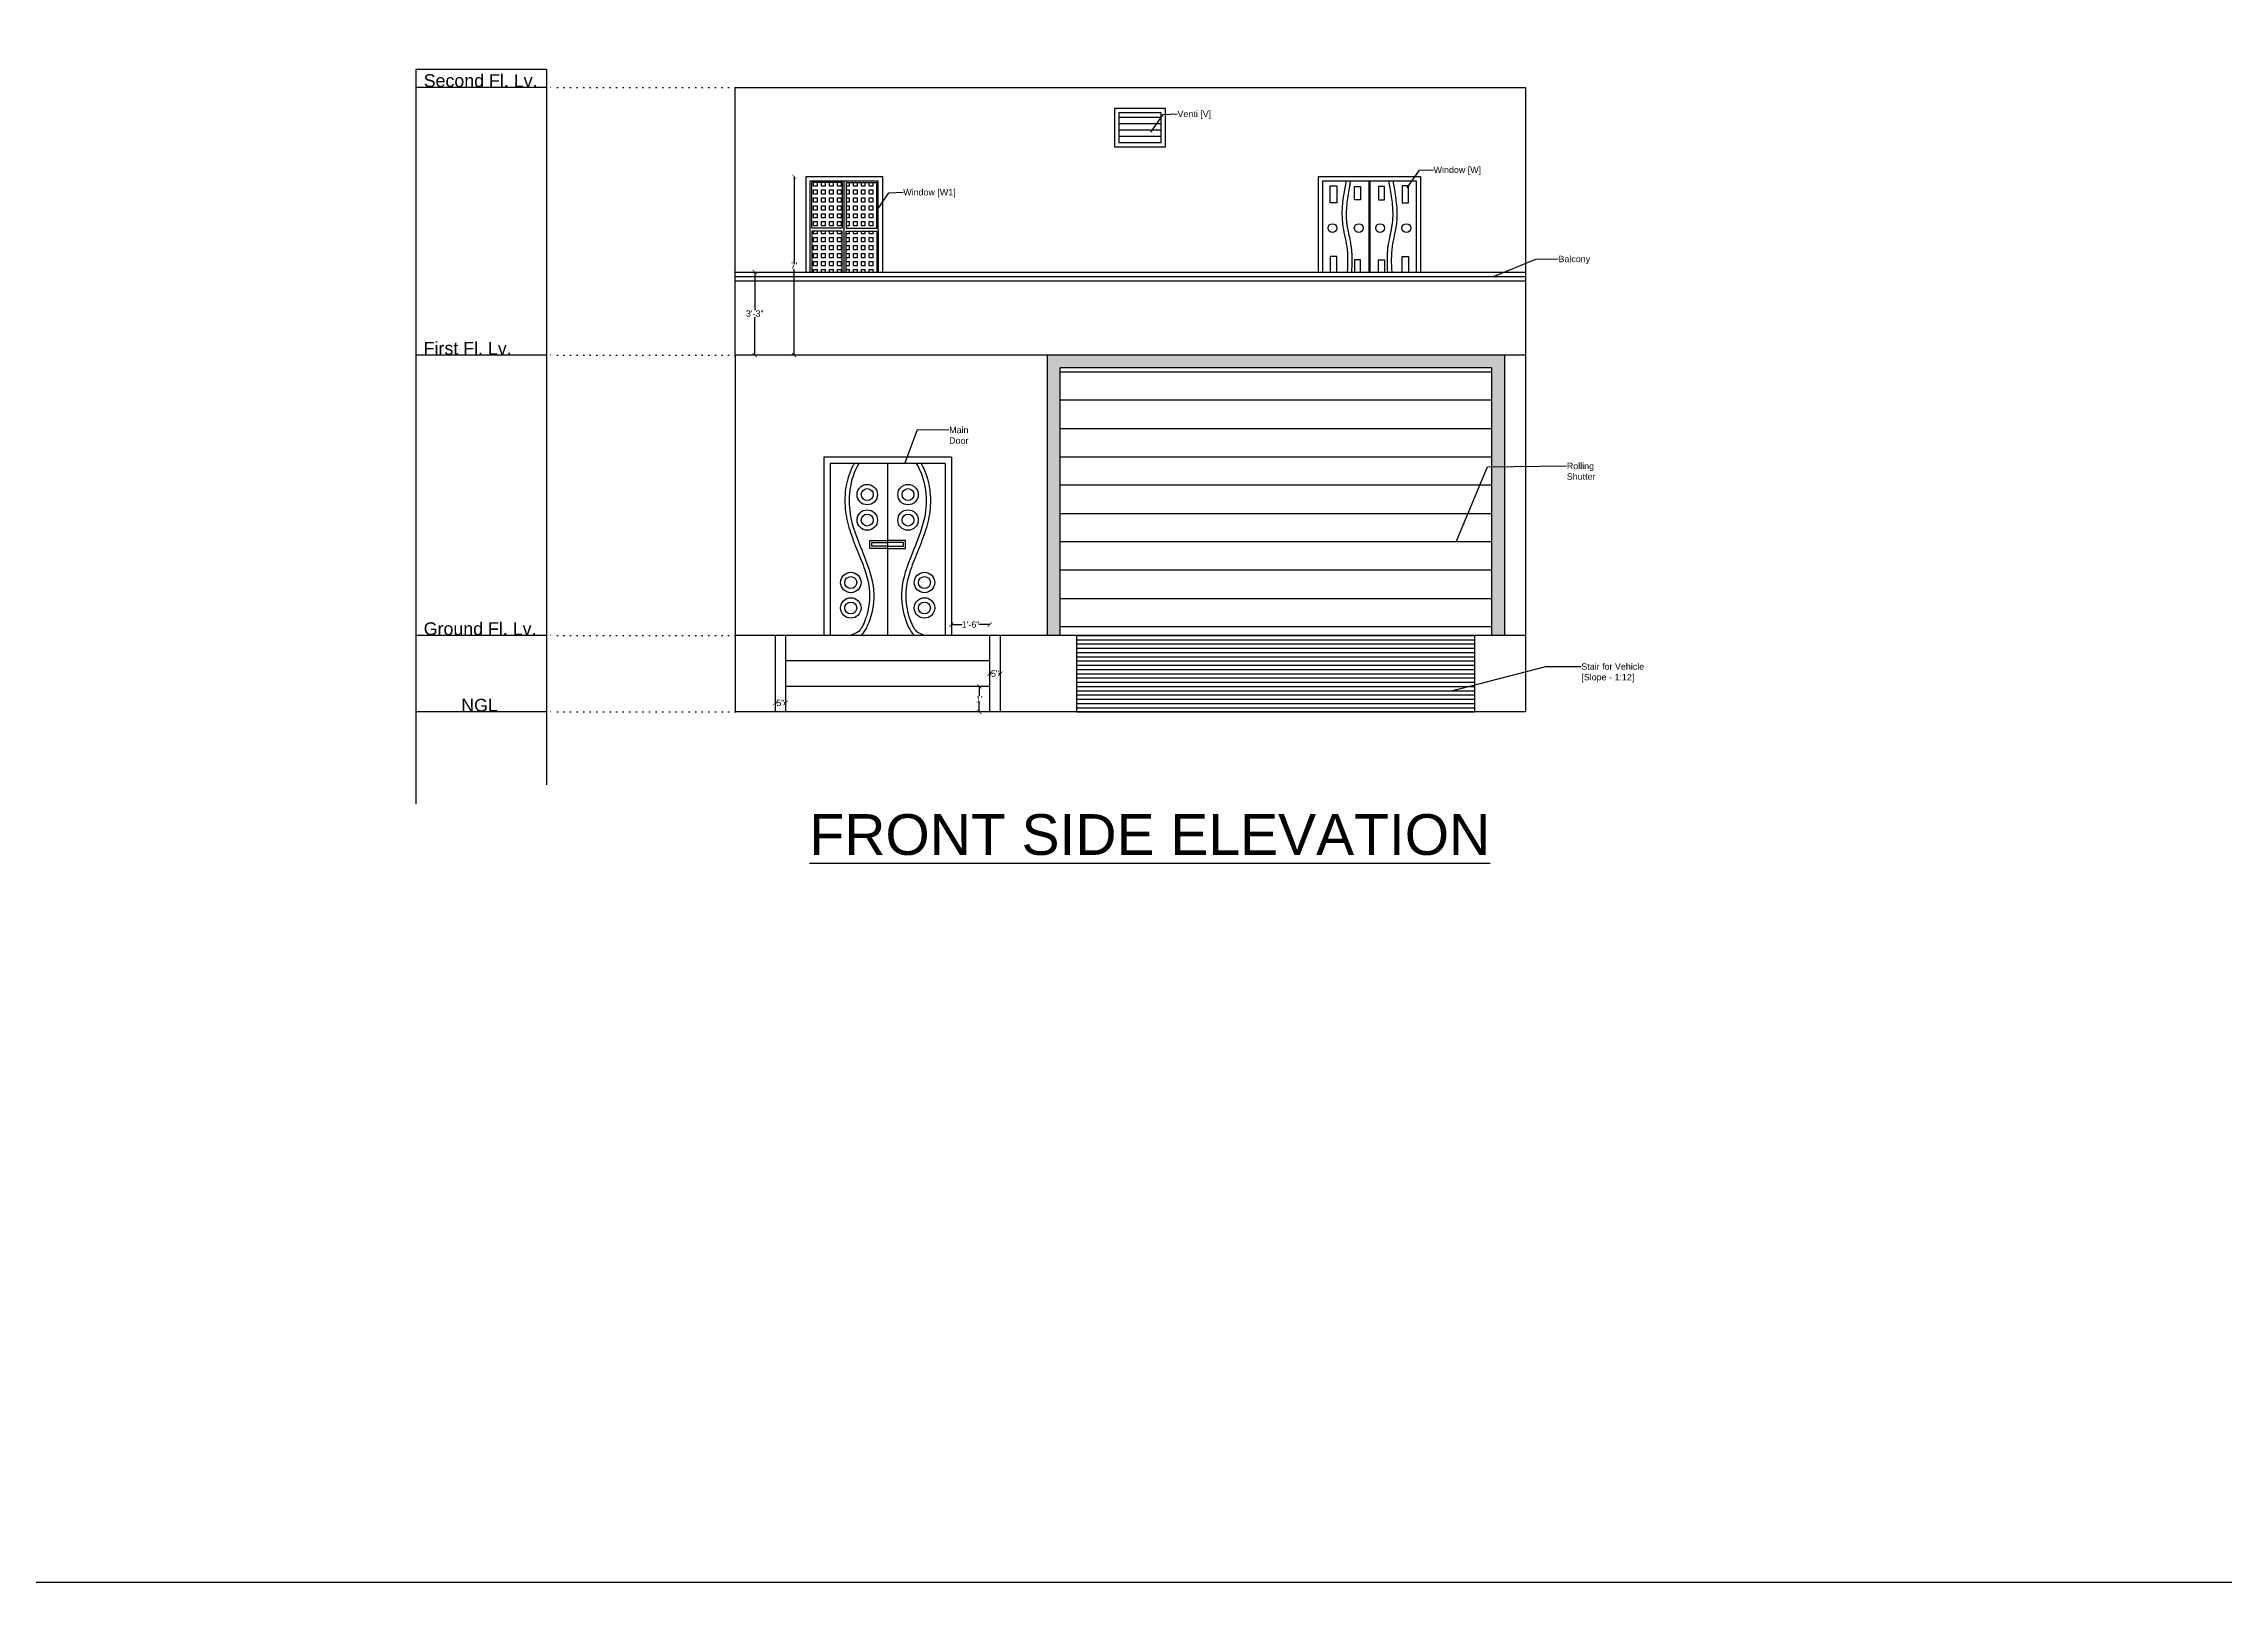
# Model space of a CAD drawing. Header units: inches. Extents: x -19338 to 11623, y -1285 to 3664.
# Drawn here: x -1983 to -956, y -1285 to -561 of the extents above; entities that cross this region are included whole.
import ezdxf

# ---------------------------------------------------------------- set-up
doc = ezdxf.new("R2010")
doc.units = ezdxf.units.IN
doc.header["$MEASUREMENT"] = 0
doc.linetypes.add('ACAD_ISO07W100', pattern=[3, 0, -3])
doc.layers.get('0').update_dxf_attribs({"color": 18})
for name, color, linetype in [('D', 191, 'Continuous'), ('V', 150, 'Continuous'), ('W', 70, 'Continuous'), ('W1', 120, 'Continuous')]:
    doc.layers.add(name, color=color, linetype=linetype)
doc.layers.add('Naming', color=50, linetype='Continuous', plot=False)
doc.styles.get("Standard").update_dxf_attribs({"font": 'arial.ttf'})
doc.dimstyles.get("Standard").update_dxf_attribs({"dimtxt": 3, "dimasz": 2, "dimexe": 0.18, "dimexo": 0.0625, "dimgap": 0.09, "dimtad": 0, "dimtih": 1, "dimtoh": 1, "dimdsep": 46, "dimlunit": 3, "dimtxsty": 'Standard', "dimblk": 'ARCHTICK', "dimcen": 0.09, "dimse1": 1, "dimse2": 1, "dimclrd": 2, "dimadec": 0, "dimazin": 0, "dimtfac": 1, "dimtofl": 0, "dimtmove": 0, "dimatfit": 3, "dimfxl": 1, "dimtolj": 1, "dimtzin": 0, "dimarcsym": 0})
pattern_1 = [(0, (-5884.079, -2660.3556), (0, 1.875), [1.875, -1.875]), (90, (-5884.079, -2660.3556), (-1.875, 1e-16), [1.875, -1.875])]

# ---------------------------------------------------------------- blocks, each defined once
blk = doc.blocks.new('*U135')
blk.add_line((101.5, 0), (-101.5, 0))
blk = doc.blocks.new('*U136')
at = {"color": 0, "linetype": 'ByBlock', "lineweight": -2, "transparency": 16777216}
for p in [(0, 120), (0, 106.7), (0, 93.3), (0, 80), (0, 66.7), (0, 53.3), (0, 40), (0, 26.7), (0, 13.3), (0, 0)]:
    blk.add_blockref('*U135', p, dxfattribs=at)
blk = doc.blocks.new('*U145')
blk.add_line((-93.6, 0), (93.6, 0))
blk = doc.blocks.new('*U146')
at = {"color": 0, "linetype": 'ByBlock', "lineweight": -2, "transparency": 16777216}
for p in [(0, 36), (0, 34), (0, 32), (0, 30), (0, 28), (0, 26), (0, 24), (0, 22), (0, 20), (0, 18), (0, 16), (0, 14), (0, 12), (0, 10), (0, 8), (0, 6), (0, 4), (0, 2), (0, 0)]:
    blk.add_blockref('*U145', p, dxfattribs=at)
blk = doc.blocks.new('_ArchTick')
at = {"color": 0, "linetype": 'ByBlock', "const_width": 0.15}
blk.add_lwpolyline([(-0.5, -0.5), (0.5, 0.5)], dxfattribs=at)
blk = doc.blocks.new('*D147')
at = {"color": 2, "lineweight": -2, "transparency": 16777216}
for p, q in [((-1542.3, -863.5), (-1542.3, -867.9)), ((-1542.3, -875.5), (-1542.3, -871.1))]:
    blk.add_line(p, q, dxfattribs=at)
at = {"layer": 'Defpoints', "color": 0, "transparency": 16777216}
for p in [(-1542.3, -863.5), (-1537.4, -863.5), (-1537.4, -875.5)]:
    blk.add_point(p, dxfattribs=at)
at = {"color": 2, "lineweight": -2, "transparency": 16777216, "xscale": 2, "yscale": 2, "zscale": 2}
for p, rotation in [((-1542.3, -863.5), 90), ((-1542.3, -875.5), 270)]:
    blk.add_blockref('_ArchTick', p, dxfattribs=dict(at, rotation=rotation))
at = {"color": 0, "transparency": 16777216, "insert": (-1542.3, -869.5), "char_height": 3, "attachment_point": 5}
blk.add_mtext("\\A1;1'", dxfattribs=at)
blk = doc.blocks.new('*D148')
at = {"color": 2, "lineweight": -2, "transparency": 16777216}
for p, q in [((-1537.4, -857.5), (-1536.8, -857.5)), ((-1532.4, -857.5), (-1533.1, -857.5))]:
    blk.add_line(p, q, dxfattribs=at)
at = {"layer": 'Defpoints', "color": 0, "transparency": 16777216}
for p in [(-1532.4, -857.5), (-1537.4, -863.5), (-1532.4, -863.5)]:
    blk.add_point(p, dxfattribs=at)
at = {"color": 2, "lineweight": -2, "transparency": 16777216, "xscale": 2, "yscale": 2, "zscale": 2, "rotation": 180}
blk.add_blockref('_ArchTick', (-1537.4, -857.5), dxfattribs=at)
at = {"color": 2, "lineweight": -2, "transparency": 16777216, "xscale": 2, "yscale": 2, "zscale": 2}
blk.add_blockref('_ArchTick', (-1532.4, -857.5), dxfattribs=at)
at = {"color": 0, "transparency": 16777216, "insert": (-1534.9, -857.5), "char_height": 3, "attachment_point": 5}
blk.add_mtext('\\A1;5"', dxfattribs=at)
blk = doc.blocks.new('*D149')
at = {"color": 2, "lineweight": -2, "transparency": 16777216}
for p, q in [((-1555.4, -834.4), (-1550.4, -834.4)), ((-1537.4, -834.4), (-1542.5, -834.4))]:
    blk.add_line(p, q, dxfattribs=at)
at = {"layer": 'Defpoints', "color": 0, "transparency": 16777216}
for p in [(-1555.4, -839.5), (-1537.4, -834.4), (-1537.4, -839.5)]:
    blk.add_point(p, dxfattribs=at)
at = {"color": 2, "lineweight": -2, "transparency": 16777216, "xscale": 2, "yscale": 2, "zscale": 2, "rotation": 180}
blk.add_blockref('_ArchTick', (-1555.4, -834.4), dxfattribs=at)
at = {"color": 2, "lineweight": -2, "transparency": 16777216, "xscale": 2, "yscale": 2, "zscale": 2}
blk.add_blockref('_ArchTick', (-1537.4, -834.4), dxfattribs=at)
at = {"color": 0, "transparency": 16777216, "insert": (-1546.4, -834.4), "char_height": 3, "attachment_point": 5}
blk.add_mtext('\\A1;1\'-6"', dxfattribs=at)
blk = doc.blocks.new('*D150')
at = {"color": 2, "lineweight": -2, "transparency": 16777216}
for p, q in [((-1638.4, -871.3), (-1637.8, -871.3)), ((-1633.4, -871.3), (-1634.1, -871.3))]:
    blk.add_line(p, q, dxfattribs=at)
at = {"layer": 'Defpoints', "color": 0, "transparency": 16777216}
for p in [(-1633.4, -871.3), (-1638.4, -875.5), (-1633.4, -875.5)]:
    blk.add_point(p, dxfattribs=at)
at = {"color": 2, "lineweight": -2, "transparency": 16777216, "xscale": 2, "yscale": 2, "zscale": 2, "rotation": 180}
blk.add_blockref('_ArchTick', (-1638.4, -871.3), dxfattribs=at)
at = {"color": 2, "lineweight": -2, "transparency": 16777216, "xscale": 2, "yscale": 2, "zscale": 2}
blk.add_blockref('_ArchTick', (-1633.4, -871.3), dxfattribs=at)
at = {"color": 0, "transparency": 16777216, "insert": (-1635.9, -871.3), "char_height": 3, "attachment_point": 5}
blk.add_mtext('\\A1;5"', dxfattribs=at)
blk = doc.blocks.new('*D152')
at = {"color": 2, "lineweight": -2, "transparency": 16777216}
for p, q in [((-1648, -668.5), (-1648, -686.4)), ((-1648, -707.5), (-1648, -689.7))]:
    blk.add_line(p, q, dxfattribs=at)
at = {"layer": 'Defpoints', "color": 0, "transparency": 16777216}
for p in [(-1652, -668.5), (-1652, -707.5), (-1648, -707.5)]:
    blk.add_point(p, dxfattribs=at)
at = {"color": 2, "lineweight": -2, "transparency": 16777216, "xscale": 2, "yscale": 2, "zscale": 2}
for p, rotation in [((-1648, -668.5), 90), ((-1648, -707.5), 270)]:
    blk.add_blockref('_ArchTick', p, dxfattribs=dict(at, rotation=rotation))
at = {"color": 0, "transparency": 16777216, "insert": (-1648, -688), "char_height": 3, "attachment_point": 5}
blk.add_mtext('\\A1;3\'-3"', dxfattribs=at)
blk = doc.blocks.new('*D153')
at = {"color": 2, "lineweight": -2, "transparency": 16777216}
for p, q in [((-1629.5, -623.5), (-1629.5, -663.9)), ((-1629.5, -707.5), (-1629.5, -667.1))]:
    blk.add_line(p, q, dxfattribs=at)
at = {"layer": 'Defpoints', "color": 0, "transparency": 16777216}
for p in [(-1629.5, -623.5), (-1623.9, -623.5), (-1623.7, -707.5)]:
    blk.add_point(p, dxfattribs=at)
at = {"color": 2, "lineweight": -2, "transparency": 16777216, "xscale": 2, "yscale": 2, "zscale": 2}
for p, rotation in [((-1629.5, -623.5), 90), ((-1629.5, -707.5), 270)]:
    blk.add_blockref('_ArchTick', p, dxfattribs=dict(at, rotation=rotation))
at = {"color": 0, "transparency": 16777216, "insert": (-1629.5, -665.5), "char_height": 3, "attachment_point": 5}
blk.add_mtext("\\A1;7'", dxfattribs=at)

msp = doc.modelspace()

# ---------------------------------------------------------------- hatches: boundary and pattern name
at = {"true_color": 0xf8f6b0}
h = msp.add_hatch(color=51, dxfattribs=at)
h.dxf.hatch_style = 1
h.paths.add_polyline_path([(-1301.188, -713.531), (-1301.188, -839.531), (-1295.188, -839.531), (-1295.188, -707.531), (-1510.188, -707.531), (-1510.188, -839.531), (-1504.188, -839.531), (-1504.188, -713.531)])
at = {"layer": 'W1', "true_color": 0xf8f6b0}
h = msp.add_hatch(dxfattribs=at)
h.set_pattern_fill('SQUARE', color=51, scale=15)
h.set_pattern_definition(pattern_1)
h.paths.add_polyline_path([(-1621.169, -647.831), (-1606.819, -647.831), (-1606.819, -626.231), (-1621.169, -626.231)])
h = msp.add_hatch(dxfattribs=at)
h.set_pattern_fill('SQUARE', color=51, scale=15)
h.set_pattern_definition(pattern_1)
h.paths.add_polyline_path([(-1590.569, -626.231), (-1604.919, -626.231), (-1604.919, -647.831), (-1590.569, -647.831)])
h = msp.add_hatch(dxfattribs=at)
h.set_pattern_fill('SQUARE', color=51, scale=15)
h.set_pattern_definition(pattern_1)
h.paths.add_polyline_path([(-1621.169, -668.531), (-1606.819, -668.531), (-1606.819, -649.231), (-1621.169, -649.231)])
h = msp.add_hatch(dxfattribs=at)
h.set_pattern_fill('SQUARE', color=51, scale=15)
h.set_pattern_definition(pattern_1)
h.paths.add_polyline_path([(-1604.919, -668.531), (-1590.569, -668.531), (-1590.569, -649.231), (-1604.919, -649.231)])

# ---------------------------------------------------------------- linework, layer by layer
for p, q in [((-1745.931, -573.082), (-1807.5, -573.082)), ((-1745.931, -581.531), (-1807.5, -581.531)), ((-1657.188, -707.531), (-1657.188, -581.531)), ((-1657.188, -581.531), (-1285.188, -581.531)), ((-1285.188, -581.531), (-1285.188, -707.531)), ((-1657.188, -707.531), (-1657.188, -668.531)), ((-1657.188, -668.531), (-1285.188, -668.531)), ((-1657.188, -670.531), (-1285.188, -670.531)), ((-1657.188, -672.531), (-1285.188, -672.531)), ((-1285.188, -668.531), (-1285.188, -707.531)), ((-1657.188, -707.531), (-1657.188, -875.531)), ((-1285.188, -707.531), (-1657.188, -707.531)), ((-1510.188, -839.531), (-1510.188, -707.531)), ((-1295.188, -707.531), (-1295.188, -839.531)), ((-1285.188, -707.531), (-1285.188, -875.531)), ((-1504.188, -839.531), (-1504.188, -713.531)), ((-1301.188, -713.531), (-1504.188, -713.531)), ((-1301.188, -713.531), (-1301.188, -839.531)), ((-1285.188, -839.531), (-1657.188, -839.531)), ((-1638.449, -839.531), (-1638.449, -875.531)), ((-1633.449, -839.531), (-1633.449, -875.531)), ((-1537.449, -839.531), (-1537.449, -875.531)), ((-1532.449, -839.531), (-1532.449, -875.531)), ((-1496.445, -875.531), (-1496.445, -839.531)), ((-1309.268, -839.531), (-1309.268, -875.531)), ((-1537.449, -851.531), (-1633.449, -851.531)), ((-1537.449, -863.531), (-1633.449, -863.531)), ((-1285.188, -875.531), (-1657.188, -875.531)), ((-1309.268, -875.531), (-1496.445, -875.531))]:
    msp.add_line(p, q)
at = {"linetype": 'ACAD_ISO07W100'}
for p, q in [((-1657.188, -581.531), (-1745.931, -581.531)), ((-1657.188, -707.531), (-1745.931, -707.531)), ((-1657.188, -839.531), (-1745.931, -839.531)), ((-1657.188, -875.531), (-1745.931, -875.531))]:
    msp.add_line(p, q, dxfattribs=at)
msp.add_lwpolyline([(-3064.456, 1625.524), (1425.493, 1625.524), (1425.493, -1285.236), (-3064.456, -1285.236)], close=True)
at = {"layer": 'D'}
for p, q in [((-1555.449, -755.531), (-1615.449, -755.531)), ((-1615.449, -755.531), (-1615.449, -839.531)), ((-1612.449, -758.531), (-1612.449, -839.531)), ((-1585.449, -758.531), (-1612.449, -758.531)), ((-1558.449, -758.531), (-1585.449, -758.531)), ((-1585.449, -758.531), (-1585.449, -839.531)), ((-1558.449, -758.531), (-1558.449, -839.531)), ((-1555.449, -755.531), (-1555.449, -839.531)), ((-1593.876, -794.833), (-1585.449, -794.833)), ((-1593.876, -798.522), (-1593.876, -794.833)), ((-1585.449, -798.522), (-1593.876, -798.522)), ((-1592.876, -795.833), (-1585.449, -795.833)), ((-1592.876, -797.522), (-1592.876, -795.833)), ((-1585.449, -797.522), (-1592.876, -797.522)), ((-1577.021, -794.833), (-1585.449, -794.833)), ((-1585.449, -795.833), (-1585.449, -797.522)), ((-1578.021, -795.833), (-1585.449, -795.833)), ((-1585.449, -797.522), (-1578.021, -797.522)), ((-1585.449, -798.522), (-1577.021, -798.522)), ((-1578.021, -797.522), (-1578.021, -795.833)), ((-1577.021, -798.522), (-1577.021, -794.833))]:
    msp.add_line(p, q, dxfattribs=at)
for centre, radius in [((-1595.038, -773.217), 4.808), ((-1575.86, -773.217), 4.808), ((-1595.038, -773.217), 2.808), ((-1575.86, -773.217), 2.808), ((-1595.038, -785.195), 4.808), ((-1595.038, -785.195), 2.808), ((-1575.86, -785.195), 4.808), ((-1575.86, -785.195), 2.808), ((-1602.775, -814.594), 4.808), ((-1568.123, -814.594), 4.808), ((-1602.775, -814.594), 2.808), ((-1568.123, -814.594), 2.808), ((-1602.775, -826.571), 4.808), ((-1602.775, -826.571), 2.808), ((-1568.123, -826.571), 4.808), ((-1568.123, -826.571), 2.808)]:
    msp.add_circle(centre, radius, dxfattribs=at)
for points, knots in [([(-1601.251, -758.531), (-1601.483, -758.955), (-1601.705, -759.383), (-1602.686, -761.374), (-1603.328, -762.978), (-1604.887, -767.883), (-1605.439, -771.276), (-1605.666, -778.107), (-1605.34, -781.548), (-1603.909, -788.282), (-1602.819, -791.54), (-1600.412, -797.902), (-1599.093, -801.008), (-1596.708, -807.111), (-1595.642, -810.107), (-1594.592, -814.431), (-1594.334, -815.793), (-1594.057, -818.09), (-1593.991, -819.028), (-1593.951, -820.916), (-1593.976, -821.862), (-1594.168, -824.67), (-1594.453, -826.506), (-1595.207, -829.81), (-1595.662, -831.296), (-1596.661, -833.914), (-1597.208, -835.048), (-1598.013, -836.387), (-1598.288, -836.779), (-1598.779, -837.379), (-1598.999, -837.586), (-1599.192, -837.731), (-1599.234, -837.756), (-1599.254, -837.766), (-1599.256, -837.767), (-1599.258, -837.768), (-1599.259, -837.769), (-1600.397, -838.356), (-1601.534, -838.944), (-1602.671, -839.531)], [0.96444776, 0.96444776, 0.96444776, 0.96444776, 2.15788599, 2.15788599, 6.47365797, 6.47365797, 15.10520193, 15.10520193, 23.73674589, 23.73674589, 32.36828985, 32.36828985, 40.99983381, 40.99983381, 49.63137777, 49.63137777, 53.64680626, 53.64680626, 56.44061229, 56.44061229, 59.23441833, 59.23441833, 64.8220304, 64.8220304, 70.01124361, 70.01124361, 75.20045683, 75.20045683, 77.97653506, 77.97653506, 80.7526133, 80.7526133, 81.89958567, 81.89958567, 81.89958567, 82.01897845, 82.01897845, 82.01897845, 156.86667185, 156.86667185, 156.86667185, 156.86667185]), ([(-1598.949, -758.531), (-1603.539, -766.265), (-1605.854, -787.72), (-1586.556, -816.366), (-1595.394, -837.976), (-1598.313, -839.531)], [0, 0, 0, 0, 23.47894109, 54.87378172, 81.89958567, 81.89958567, 81.89958567, 81.89958567]), ([(-1571.949, -758.531), (-1567.359, -766.265), (-1565.044, -787.72), (-1584.342, -816.366), (-1575.504, -837.976), (-1572.584, -839.531)], [0, 0, 0, 0, 23.47894109, 54.87378172, 81.89958567, 81.89958567, 81.89958567, 81.89958567]), ([(-1569.647, -758.531), (-1569.415, -758.955), (-1569.192, -759.383), (-1568.211, -761.374), (-1567.57, -762.978), (-1566.011, -767.883), (-1565.459, -771.276), (-1565.232, -778.107), (-1565.557, -781.548), (-1566.988, -788.282), (-1568.078, -791.54), (-1570.486, -797.902), (-1571.805, -801.008), (-1574.19, -807.111), (-1575.255, -810.107), (-1576.305, -814.431), (-1576.563, -815.793), (-1576.84, -818.09), (-1576.906, -819.028), (-1576.947, -820.916), (-1576.922, -821.862), (-1576.73, -824.67), (-1576.445, -826.506), (-1575.69, -829.81), (-1575.235, -831.296), (-1574.236, -833.914), (-1573.69, -835.048), (-1572.884, -836.387), (-1572.61, -836.779), (-1572.118, -837.379), (-1571.898, -837.586), (-1571.705, -837.731), (-1571.664, -837.756), (-1571.644, -837.766), (-1571.642, -837.767), (-1571.64, -837.768), (-1571.638, -837.769), (-1570.501, -838.356), (-1569.364, -838.944), (-1568.226, -839.531)], [0.96444776, 0.96444776, 0.96444776, 0.96444776, 2.15788599, 2.15788599, 6.47365797, 6.47365797, 15.10520193, 15.10520193, 23.73674589, 23.73674589, 32.36828985, 32.36828985, 40.99983381, 40.99983381, 49.63137777, 49.63137777, 53.64680626, 53.64680626, 56.44061229, 56.44061229, 59.23441833, 59.23441833, 64.8220304, 64.8220304, 70.01124361, 70.01124361, 75.20045683, 75.20045683, 77.97653506, 77.97653506, 80.7526133, 80.7526133, 81.89958567, 81.89958567, 81.89958567, 82.01897845, 82.01897845, 82.01897845, 156.86667185, 156.86667185, 156.86667185, 156.86667185])]:
    msp.add_open_spline(points, degree=3, knots=knots, dxfattribs=at)
at = {"layer": 'V'}
for p, q in [((-1456.688, -593.531), (-1476.688, -593.531)), ((-1476.688, -593.531), (-1476.688, -607.531)), ((-1456.688, -607.531), (-1456.688, -593.531)), ((-1476.688, -595.531), (-1456.688, -595.531)), ((-1476.688, -598.531), (-1456.688, -598.531)), ((-1476.688, -601.531), (-1456.688, -601.531)), ((-1476.688, -604.531), (-1456.688, -604.531)), ((-1476.688, -607.531), (-1456.688, -607.531))]:
    msp.add_line(p, q, dxfattribs=at)
msp.add_lwpolyline([(-1454.688, -609.531), (-1454.688, -591.531), (-1478.688, -591.531), (-1478.688, -609.531)], close=True, dxfattribs=at)
at = {"layer": 'W', "color": 40, "true_color": 0xf8d731}
for p, q in [((-1382.688, -668.531), (-1382.688, -623.531)), ((-1382.688, -623.531), (-1334.688, -623.531)), ((-1380.688, -625.531), (-1336.688, -625.531)), ((-1380.688, -668.531), (-1380.688, -625.531)), ((-1358.938, -625.531), (-1358.938, -668.531)), ((-1358.438, -625.531), (-1358.438, -668.531)), ((-1336.688, -625.531), (-1336.688, -668.531)), ((-1334.688, -623.531), (-1334.688, -668.531))]:
    msp.add_line(p, q, dxfattribs=at)
at = {"layer": 'W'}
for points in [[(-1377.125, -627.862), (-1374.055, -627.862), (-1374.055, -635.895), (-1377.125, -635.895)], [(-1365.724, -628.154), (-1362.947, -628.154), (-1362.947, -634.434), (-1365.724, -634.434)], [(-1351.651, -628.154), (-1354.428, -628.154), (-1354.428, -634.434), (-1351.651, -634.434)], [(-1340.25, -627.862), (-1343.32, -627.862), (-1343.32, -635.895), (-1340.25, -635.895)]]:
    msp.add_lwpolyline(points, close=True, dxfattribs=at)
for points in [[(-1374.055, -668.531), (-1374.055, -661.168), (-1377.125, -661.168), (-1377.125, -668.531)], [(-1362.947, -668.531), (-1362.947, -662.628), (-1365.724, -662.628), (-1365.724, -668.531)], [(-1354.428, -668.531), (-1354.428, -662.628), (-1351.651, -662.628), (-1351.651, -668.531)], [(-1343.32, -668.531), (-1343.32, -661.168), (-1340.25, -661.168), (-1340.25, -668.531)]]:
    msp.add_lwpolyline(points, dxfattribs=at)
for centre in [(-1376.09, -647.774), (-1363.716, -647.774), (-1353.659, -647.774), (-1341.285, -647.774)]:
    msp.add_circle(centre, 2.091, dxfattribs=at)
at = {"layer": 'W', "color": 254, "true_color": 0xddb3d4}
for points, knots in [([(-1369.688, -625.531), (-1370.945, -632.337), (-1372.869, -642.75), (-1368.711, -656.822), (-1368.927, -664.475), (-1369.174, -668.531)], [0, 0, 0, 0, 20.3664898, 31.16293594, 43.26956175, 43.26956175, 43.26956175, 43.26956175]), ([(-1367.654, -625.531), (-1367.676, -625.651), (-1367.698, -625.772), (-1367.72, -625.892), (-1367.72, -625.893), (-1367.721, -625.894), (-1367.721, -625.895), (-1367.845, -626.564), (-1367.968, -627.232), (-1368.331, -629.229), (-1368.563, -630.552), (-1369.187, -634.494), (-1369.502, -637.085), (-1369.643, -640.725), (-1369.645, -641.813), (-1369.564, -643.689), (-1369.503, -644.482), (-1369.338, -645.908), (-1369.243, -646.547), (-1369.02, -647.845), (-1368.892, -648.5), (-1368.485, -650.49), (-1368.179, -651.845), (-1367.737, -654.06), (-1367.583, -654.898), (-1367.354, -656.403), (-1367.272, -657.063), (-1367.14, -658.375), (-1367.09, -659.03), (-1366.979, -660.993), (-1366.959, -662.297), (-1366.994, -665.251), (-1367.072, -666.897), (-1367.17, -668.531)], [-0.36244359, -0.36244359, -0.36244359, -0.36244359, -0.00284644, -0.00284644, -0.00284644, 0, 0, 0, 2.0034734, 2.0034734, 6.0104202, 6.0104202, 14.0243138, 14.0243138, 17.47905166, 17.47905166, 20.03242782, 20.03242782, 22.10045449, 22.10045449, 24.16848117, 24.16848117, 28.30453452, 28.30453452, 30.76537176, 30.76537176, 32.65550403, 32.65550403, 34.5456363, 34.5456363, 38.32590084, 38.32590084, 43.14958735, 43.14958735, 43.14958735, 43.14958735]), ([(-1349.721, -625.531), (-1349.699, -625.651), (-1349.677, -625.772), (-1349.655, -625.892), (-1349.655, -625.893), (-1349.654, -625.894), (-1349.654, -625.895), (-1349.531, -626.564), (-1349.407, -627.232), (-1349.044, -629.229), (-1348.812, -630.552), (-1348.188, -634.494), (-1347.873, -637.085), (-1347.732, -640.725), (-1347.73, -641.813), (-1347.811, -643.689), (-1347.872, -644.482), (-1348.037, -645.908), (-1348.132, -646.547), (-1348.355, -647.845), (-1348.483, -648.5), (-1348.89, -650.49), (-1349.196, -651.845), (-1349.638, -654.06), (-1349.792, -654.898), (-1350.021, -656.403), (-1350.103, -657.063), (-1350.235, -658.375), (-1350.286, -659.03), (-1350.396, -660.993), (-1350.416, -662.297), (-1350.381, -665.251), (-1350.303, -666.897), (-1350.205, -668.531)], [-0.36244359, -0.36244359, -0.36244359, -0.36244359, -0.00284644, -0.00284644, -0.00284644, 0, 0, 0, 2.0034734, 2.0034734, 6.0104202, 6.0104202, 14.0243138, 14.0243138, 17.47905166, 17.47905166, 20.03242782, 20.03242782, 22.10045449, 22.10045449, 24.16848117, 24.16848117, 28.30453452, 28.30453452, 30.76537176, 30.76537176, 32.65550403, 32.65550403, 34.5456363, 34.5456363, 38.32590084, 38.32590084, 43.14958735, 43.14958735, 43.14958735, 43.14958735]), ([(-1347.688, -625.531), (-1346.43, -632.337), (-1344.506, -642.75), (-1348.664, -656.822), (-1348.448, -664.475), (-1348.201, -668.531)], [0, 0, 0, 0, 20.3664898, 31.16293594, 43.26956175, 43.26956175, 43.26956175, 43.26956175])]:
    msp.add_open_spline(points, degree=3, knots=knots, dxfattribs=at)
at = {"layer": 'W1', "color": 7, "true_color": 0xffffff}
for p, q in [((-1807.5, -573.082), (-1807.5, -918.788)), ((-1745.931, -573.082), (-1745.931, -909.88)), ((-1745.931, -707.531), (-1807.5, -707.531)), ((-1807.5, -707.531), (-1807.5, -918.788)), ((-1745.931, -707.531), (-1807.5, -707.531)), ((-1745.931, -707.531), (-1745.931, -909.88)), ((-1745.931, -839.531), (-1807.5, -839.531)), ((-1745.931, -839.531), (-1807.5, -839.531)), ((-1745.931, -875.531), (-1807.5, -875.531)), ((-1745.931, -875.531), (-1807.5, -875.531))]:
    msp.add_line(p, q, dxfattribs=at)
at = {"layer": 'W1', "color": 40, "true_color": 0xf8d731}
for p, q in [((-1623.869, -623.531), (-1587.869, -623.531)), ((-1623.869, -668.531), (-1623.869, -623.531)), ((-1587.869, -623.531), (-1587.869, -668.531))]:
    msp.add_line(p, q, dxfattribs=at)
at = {"layer": 'W1', "color": 254, "true_color": 0xddb3d4}
for p, q in [((-1621.869, -625.531), (-1589.869, -625.531)), ((-1621.869, -668.531), (-1621.869, -625.531)), ((-1605.869, -668.531), (-1605.869, -625.531)), ((-1589.869, -648.531), (-1589.869, -625.531)), ((-1606.819, -626.231), (-1621.169, -626.231)), ((-1621.169, -647.831), (-1621.169, -626.231)), ((-1606.819, -626.231), (-1606.819, -647.831)), ((-1604.919, -626.231), (-1604.919, -647.831)), ((-1604.919, -626.231), (-1590.569, -626.231)), ((-1590.569, -647.831), (-1590.569, -626.231)), ((-1606.819, -647.831), (-1621.169, -647.831)), ((-1606.819, -649.231), (-1621.169, -649.231)), ((-1621.169, -649.231), (-1621.169, -668.531)), ((-1606.819, -668.531), (-1606.819, -649.231)), ((-1604.919, -647.831), (-1590.569, -647.831)), ((-1604.919, -649.231), (-1590.569, -649.231)), ((-1604.919, -668.531), (-1604.919, -649.231)), ((-1590.569, -649.231), (-1590.569, -668.531)), ((-1589.869, -648.531), (-1589.869, -668.531))]:
    msp.add_line(p, q, dxfattribs=at)

# ---------------------------------------------------------------- block references
for name, p in [('*U136', (-1402.688, -835.511)), ('*U146', (-1402.857, -875.531))]:
    msp.add_blockref(name, p)

# ---------------------------------------------------------------- texts
at = {"char_height": 3, "attachment_point": 1}
for s, insert, width in [('\\A1;Venti [V]', (-1449.039, -592.503), 25.11602), ('\\A1;Window [W]', (-1328.481, -618.834), 25.11602), ('\\A1;Window [W1]', (-1578.1, -629.401), 25.11602), ('\\A1;Balcony', (-1269.728, -660.804), 18), ('\\A1;Main Door', (-1556.491, -741.285), 12), ('\\A1;Rolling Shutter', (-1265.795, -758.221), 18), ('\\A1;Stair for Vehicle [Slope - 1:12]', (-1258.965, -852.629), 39.1819)]:
    msp.add_mtext(s, dxfattribs=dict(at, insert=insert, width=width))
at = {"layer": 'Naming', "insert": (-1622.234, -923.608), "char_height": 19.2, "attachment_point": 1}
msp.add_mtext_dynamic_manual_height_columns('{\\LFRONT SIDE ELEVATION}', width=6381.97224, gutter_width=96, heights=[0], dxfattribs=at)
at = {"layer": 'W1', "color": 7, "true_color": 0xffffff, "char_height": 6, "attachment_point": 1}
for s, insert in [('Second Fl. Lv.', (-1803.802, -575.327)), ('First Fl. Lv.', (-1803.802, -701.327)), ('Ground Fl. Lv.', (-1803.802, -833.327)), ('NGL', (-1786.126, -869.327))]:
    msp.add_mtext_dynamic_manual_height_columns(s, width=8415.77177, gutter_width=30, heights=[0], dxfattribs=dict(at, insert=insert))

# ---------------------------------------------------------------- dimensions: what is measured, and where the dimension line sits
for base, p1, p2, picture, middle in [((-1629.466, -623.531), (-1623.673, -707.531), (-1623.869, -623.531), '*D153', (-1629.466, -665.531)), ((-1648.044, -707.531), (-1651.988, -668.531), (-1651.988, -707.531), '*D152', (-1648.044, -688.031)), ((-1542.3, -863.531), (-1537.449, -875.531), (-1537.449, -863.531), '*D147', (-1542.3, -869.531))]:
    dim = msp.add_linear_dim(base=base, p1=p1, p2=p2, angle=90, dimstyle='Standard')
    dim.commit()
    dim.dimension.update_dxf_attribs({"geometry": picture, "text_midpoint": middle})
for base, p1, p2, picture, middle in [((-1537.449, -834.398), (-1555.449, -839.531), (-1537.449, -839.531), '*D149', (-1546.449, -834.398)), ((-1532.449, -857.531), (-1537.449, -863.531), (-1532.449, -863.531), '*D148', (-1534.949, -857.531)), ((-1633.449, -871.281), (-1638.449, -875.531), (-1633.449, -875.531), '*D150', (-1635.949, -871.281))]:
    dim = msp.add_linear_dim(base=base, p1=p1, p2=p2, dimstyle='Standard')
    dim.commit()
    dim.dimension.update_dxf_attribs({"geometry": picture, "text_midpoint": middle})

# ---------------------------------------------------------------- leaders
at = {"annotation_type": 0, "has_hookline": 1, "hookline_direction": 0}
for points, text_width in [([(-1461.508, -602.539), (-1455.747, -594.243), (-1449.129, -594.003)], 15.55), ([(-1340.95, -628.87), (-1335.189, -620.574), (-1328.571, -620.334)], 22.031), ([(-1590.569, -639.438), (-1584.808, -631.141), (-1578.19, -630.901)], 24.362), ([(-1300.352, -670.531), (-1280.339, -662.418), (-1269.818, -662.304)], 14.566), ([(-1577.318, -758.531), (-1571.366, -742.593), (-1556.581, -742.785)], 8.818), ([(-1317.863, -795.511), (-1303.152, -760.211), (-1265.885, -759.721)], 13.381), ([(-1319.901, -865.531), (-1275.649, -854.129), (-1259.055, -854.129)], 29.22)]:
    msp.add_leader(points, dimstyle='Standard', override={"dimgap": 0.09, "dimtad": 0}, dxfattribs=dict(at, text_width=text_width))

doc.saveas('drawing.dxf')
